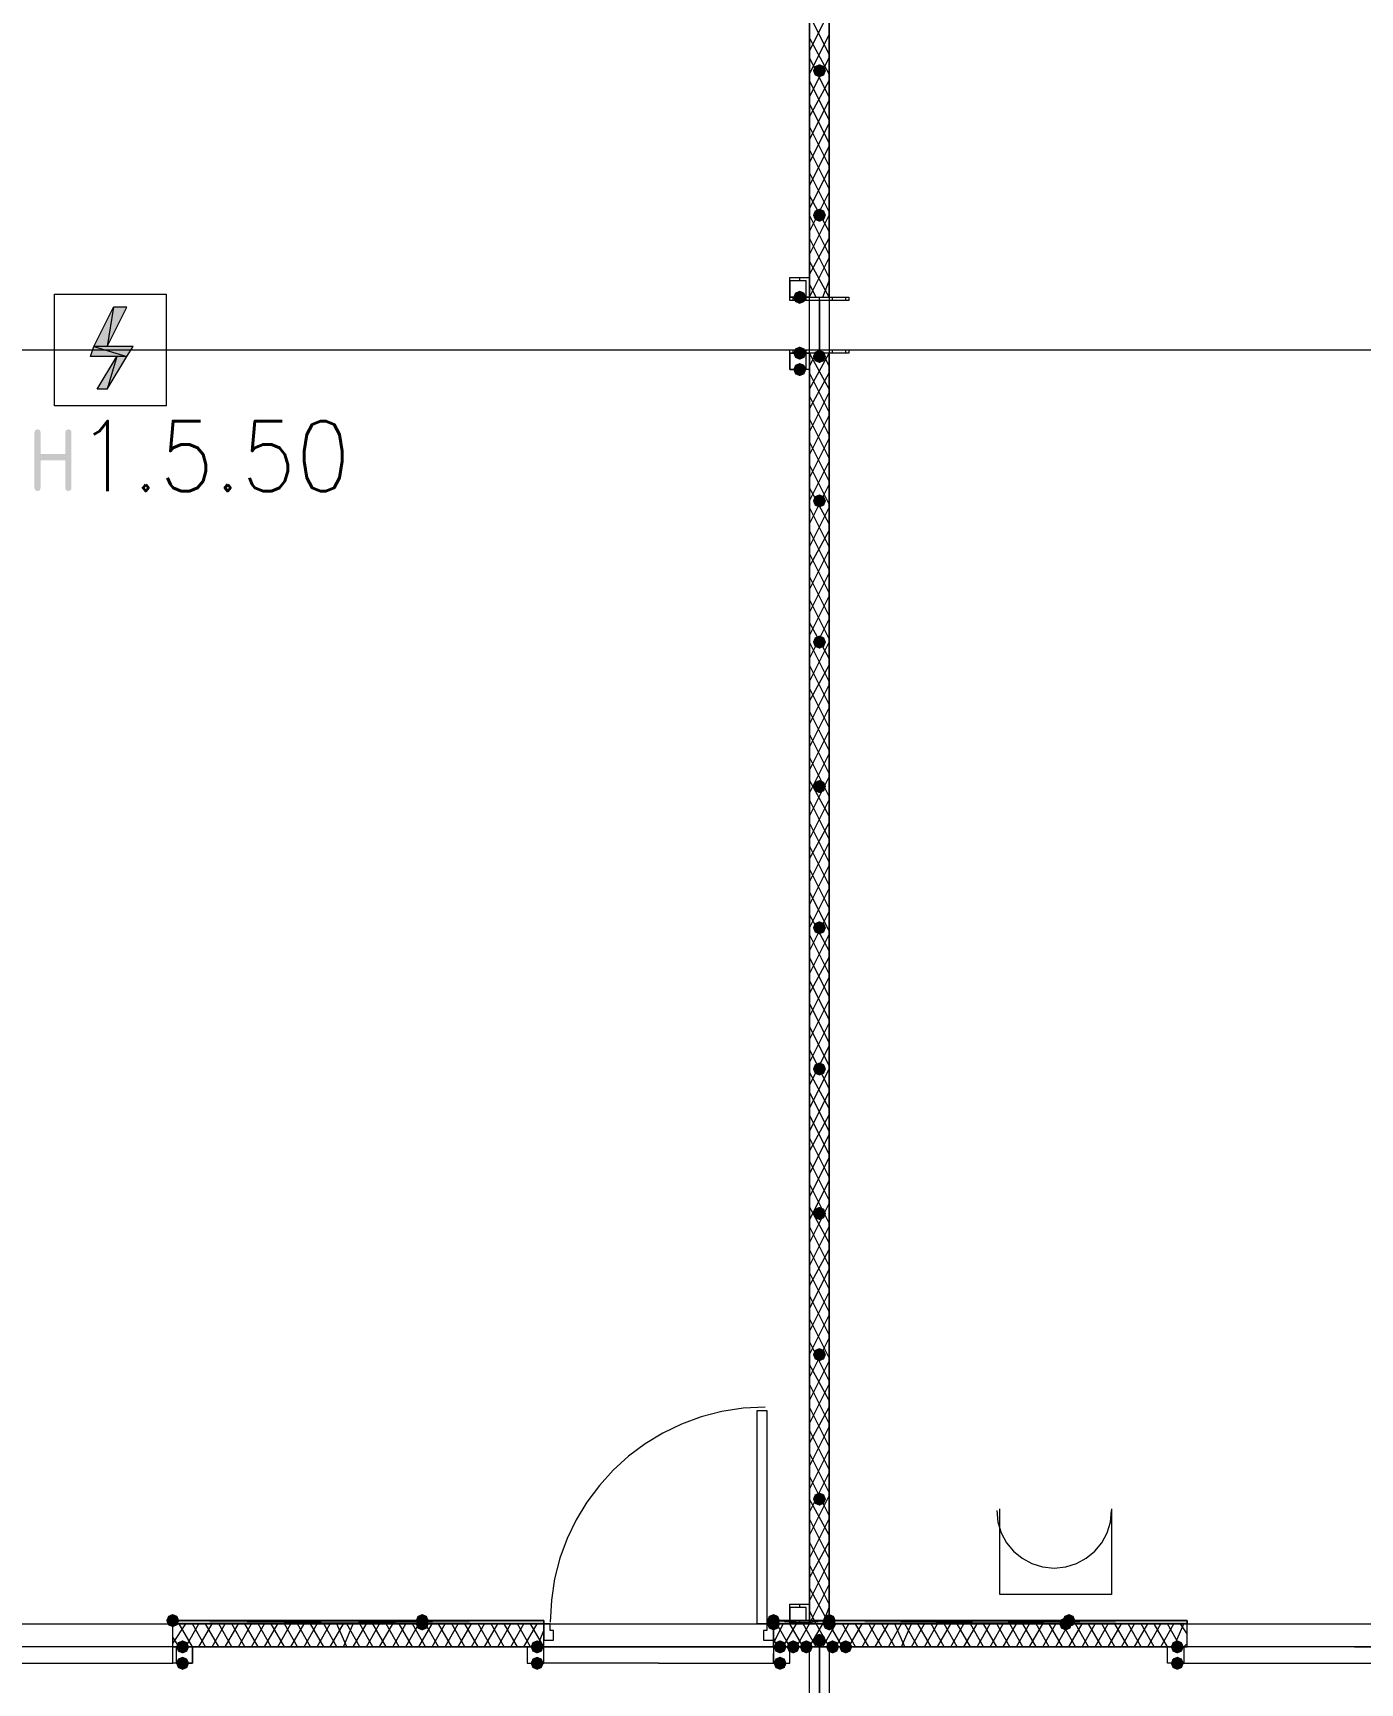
# Model space of a CAD drawing. Header units: millimetres. Extents: x 0 to 420, y 0 to 297.
# Drawn here: x 155.42 to 172.54, y 186.94 to 208.22 of the extents above; entities that cross this region are included whole.
import ezdxf

# ---------------------------------------------------------------- set-up
doc = ezdxf.new("R2010")
doc.units = ezdxf.units.MM
doc.styles.get("Standard").update_dxf_attribs({"font": 'STANDARD'})

msp = doc.modelspace()

# ---------------------------------------------------------------- hatches: boundary and pattern name
for color, points in [(7, [(165.650333, 207.729667), (165.625462, 207.669871), (165.565667, 207.645), (165.505871, 207.669871), (165.481, 207.729667), (165.505871, 207.789462), (165.565667, 207.814333), (165.625462, 207.789463)]), (7, [(165.650333, 205.867), (165.625462, 205.807204), (165.565667, 205.782333), (165.505871, 205.807204), (165.481, 205.867), (165.505871, 205.926796), (165.565667, 205.951667), (165.625462, 205.926796)]), (7, [(165.396333, 204.808667), (165.371462, 204.748871), (165.311667, 204.724), (165.251871, 204.748871), (165.227, 204.808667), (165.251871, 204.868462), (165.311667, 204.893333), (165.371462, 204.868463)]), (7, [(165.396333, 204.089), (165.371462, 204.029204), (165.311667, 204.004333), (165.251871, 204.029204), (165.227, 204.089), (165.251871, 204.148796), (165.311667, 204.173667), (165.371462, 204.148796)]), (7, [(165.650333, 204.046667), (165.625462, 203.986871), (165.565667, 203.962), (165.505871, 203.986871), (165.481, 204.046667), (165.505871, 204.106462), (165.565667, 204.131333), (165.625462, 204.106463)]), (7, [(165.396333, 203.877333), (165.371462, 203.817537), (165.311667, 203.792667), (165.251871, 203.817537), (165.227, 203.877333), (165.251871, 203.937129), (165.311667, 203.962), (165.371462, 203.937129)]), (7, [(155.442708, 202.350687), (155.442708, 203.067267), (155.452699, 203.097032), (155.482947, 203.106954), (155.512713, 203.097032), (155.522635, 203.067267), (155.522635, 202.788352), (155.840686, 202.788352), (155.840686, 203.067267), (155.850608, 203.097032), (155.880373, 203.106954), (155.910414, 203.097032), (155.920612, 203.067267), (155.920612, 202.350687), (155.910414, 202.320921), (155.880373, 202.310999), (155.850608, 202.320921), (155.840686, 202.350687), (155.840686, 202.708977), (155.522635, 202.708977), (155.522635, 202.350687), (155.512713, 202.320921), (155.482947, 202.310999), (155.452699, 202.320921)]), (7, [(165.650333, 202.184), (165.625462, 202.124204), (165.565667, 202.099333), (165.505871, 202.124204), (165.481, 202.184), (165.505871, 202.243796), (165.565667, 202.268667), (165.625462, 202.243796)]), (7, [(165.650333, 200.363667), (165.625462, 200.303871), (165.565667, 200.279), (165.505871, 200.303871), (165.481, 200.363667), (165.505871, 200.423462), (165.565667, 200.448333), (165.625462, 200.423463)]), (7, [(165.650333, 198.501), (165.625462, 198.441204), (165.565667, 198.416333), (165.505871, 198.441204), (165.481, 198.501), (165.505871, 198.560796), (165.565667, 198.585667), (165.625462, 198.560796)]), (7, [(165.650333, 196.680667), (165.625462, 196.620871), (165.565667, 196.596), (165.505871, 196.620871), (165.481, 196.680667), (165.505871, 196.740462), (165.565667, 196.765333), (165.625462, 196.740463)]), (7, [(165.650333, 194.860333), (165.625462, 194.800537), (165.565667, 194.775667), (165.505871, 194.800537), (165.481, 194.860333), (165.505871, 194.920129), (165.565667, 194.945), (165.625462, 194.920129)]), (7, [(165.650333, 192.997667), (165.625462, 192.937871), (165.565667, 192.913), (165.505871, 192.937871), (165.481, 192.997667), (165.505871, 193.057462), (165.565667, 193.082333), (165.625462, 193.057463)]), (7, [(165.650333, 191.177333), (165.625462, 191.117537), (165.565667, 191.092667), (165.505871, 191.117537), (165.481, 191.177333), (165.505871, 191.237129), (165.565667, 191.262), (165.625462, 191.237129)]), (7, [(165.650333, 189.314667), (165.625462, 189.254871), (165.565667, 189.23), (165.505871, 189.254871), (165.481, 189.314667), (165.505871, 189.374462), (165.565667, 189.399333), (165.625462, 189.374463)]), (254, [(157.310667, 187.748333), (157.285796, 187.688538), (157.226, 187.663667), (157.166204, 187.688538), (157.141333, 187.748333), (157.166204, 187.808129), (157.226, 187.833), (157.285796, 187.808129)]), (254, [(157.310667, 187.748333), (157.285796, 187.688538), (157.226, 187.663667), (157.166204, 187.688538), (157.141333, 187.748333), (157.166204, 187.808129), (157.226, 187.833), (157.285796, 187.808129)]), (254, [(160.528, 187.748333), (160.503129, 187.688538), (160.443333, 187.663667), (160.383537, 187.688538), (160.358667, 187.748333), (160.383537, 187.808129), (160.443333, 187.833), (160.503129, 187.808129)]), (254, [(160.528, 187.706), (160.503129, 187.646204), (160.443333, 187.621333), (160.383537, 187.646204), (160.358667, 187.706), (160.383537, 187.765796), (160.443333, 187.790667), (160.503129, 187.765796)]), (254, [(165.057667, 187.748333), (165.032796, 187.688538), (164.973, 187.663667), (164.913204, 187.688538), (164.888333, 187.748333), (164.913204, 187.808129), (164.973, 187.833), (165.032796, 187.808129)]), (254, [(165.057667, 187.706), (165.032796, 187.646204), (164.973, 187.621333), (164.913204, 187.646204), (164.888333, 187.706), (164.913204, 187.765796), (164.973, 187.790667), (165.032796, 187.765796)]), (254, [(165.777333, 187.748333), (165.752462, 187.688538), (165.692667, 187.663667), (165.632871, 187.688538), (165.608, 187.748333), (165.632871, 187.808129), (165.692667, 187.833), (165.752462, 187.808129)]), (254, [(165.777333, 187.748333), (165.752462, 187.688538), (165.692667, 187.663667), (165.632871, 187.688538), (165.608, 187.748333), (165.632871, 187.808129), (165.692667, 187.833), (165.752462, 187.808129)]), (254, [(165.777333, 187.706), (165.752462, 187.646204), (165.692667, 187.621333), (165.632871, 187.646204), (165.608, 187.706), (165.632871, 187.765796), (165.692667, 187.790667), (165.752462, 187.765796)]), (254, [(165.777333, 187.706), (165.752462, 187.646204), (165.692667, 187.621333), (165.632871, 187.646204), (165.608, 187.706), (165.632871, 187.765796), (165.692667, 187.790667), (165.752462, 187.765796)]), (254, [(168.825333, 187.706), (168.800462, 187.646204), (168.740667, 187.621333), (168.680871, 187.646204), (168.656, 187.706), (168.680871, 187.765796), (168.740667, 187.790667), (168.800462, 187.765796)]), (254, [(168.867667, 187.748333), (168.842796, 187.688538), (168.783, 187.663667), (168.723204, 187.688538), (168.698333, 187.748333), (168.723204, 187.808129), (168.783, 187.833), (168.842796, 187.808129)]), (7, [(157.437667, 187.409667), (157.412796, 187.349871), (157.353, 187.325), (157.293204, 187.349871), (157.268333, 187.409667), (157.293204, 187.469462), (157.353, 187.494333), (157.412796, 187.469463)]), (7, [(162.009667, 187.409667), (161.984796, 187.349871), (161.925, 187.325), (161.865204, 187.349871), (161.840333, 187.409667), (161.865204, 187.469462), (161.925, 187.494333), (161.984796, 187.469463)]), (7, [(165.142333, 187.409667), (165.117462, 187.349871), (165.057667, 187.325), (164.997871, 187.349871), (164.973, 187.409667), (164.997871, 187.469462), (165.057667, 187.494333), (165.117462, 187.469463)]), (7, [(165.311667, 187.409667), (165.286796, 187.349871), (165.227, 187.325), (165.167204, 187.349871), (165.142333, 187.409667), (165.167204, 187.469462), (165.227, 187.494333), (165.286796, 187.469463)]), (7, [(165.481, 187.409667), (165.456129, 187.349871), (165.396333, 187.325), (165.336538, 187.349871), (165.311667, 187.409667), (165.336537, 187.469462), (165.396333, 187.494333), (165.456129, 187.469463)]), (7, [(165.650333, 187.494333), (165.625462, 187.434537), (165.565667, 187.409667), (165.505871, 187.434537), (165.481, 187.494333), (165.505871, 187.554129), (165.565667, 187.579), (165.625462, 187.554129)]), (7, [(165.819667, 187.409667), (165.794796, 187.349871), (165.735, 187.325), (165.675204, 187.349871), (165.650333, 187.409667), (165.675204, 187.469462), (165.735, 187.494333), (165.794796, 187.469463)]), (7, [(165.989, 187.409667), (165.964129, 187.349871), (165.904333, 187.325), (165.844538, 187.349871), (165.819667, 187.409667), (165.844537, 187.469462), (165.904333, 187.494333), (165.964129, 187.469463)]), (7, [(170.264667, 187.409667), (170.239796, 187.349871), (170.18, 187.325), (170.120204, 187.349871), (170.095333, 187.409667), (170.120204, 187.469462), (170.18, 187.494333), (170.239796, 187.469463)]), (7, [(157.437667, 187.198), (157.412796, 187.138204), (157.353, 187.113333), (157.293204, 187.138204), (157.268333, 187.198), (157.293204, 187.257796), (157.353, 187.282667), (157.412796, 187.257796)]), (7, [(162.009667, 187.198), (161.984796, 187.138204), (161.925, 187.113333), (161.865204, 187.138204), (161.840333, 187.198), (161.865204, 187.257796), (161.925, 187.282667), (161.984796, 187.257796)]), (7, [(165.142333, 187.198), (165.117462, 187.138204), (165.057667, 187.113333), (164.997871, 187.138204), (164.973, 187.198), (164.997871, 187.257796), (165.057667, 187.282667), (165.117462, 187.257796)]), (7, [(170.264667, 187.198), (170.239796, 187.138204), (170.18, 187.113333), (170.120204, 187.138204), (170.095333, 187.198), (170.120204, 187.257796), (170.18, 187.282667), (170.239796, 187.257796)])]:
    msp.add_hatch(color=color).paths.add_polyline_path(points, flags=0)
h = msp.add_hatch(color=1)
h.paths.add_polyline_path([(156.633334, 204.681666), (156.464001, 204.681666), (156.379334, 204.173666)], flags=0)
h.paths.add_polyline_path([(156.464001, 204.681666), (156.379334, 204.173666), (156.210001, 204.173666)], flags=0)
h = msp.add_hatch(color=1)
h.paths.add_polyline_path([(156.718001, 204.173666), (156.210001, 204.173666), (156.633334, 204.046666)], flags=0)
h.paths.add_polyline_path([(156.210001, 204.173666), (156.633334, 204.046666), (156.167668, 204.046666)], flags=0)
h = msp.add_hatch(color=1)
h.paths.add_polyline_path([(156.633334, 204.046666), (156.506334, 204.046666), (156.379334, 203.623333)], flags=0)
h.paths.add_polyline_path([(156.506334, 204.046666), (156.379334, 203.623333), (156.252334, 203.623333)], flags=0)
h = msp.add_hatch(color=7)
h.paths.add_polyline_path([(162.009667, 187.748333), (157.226, 187.748333), (162.009667, 187.706)], flags=0)
h.paths.add_polyline_path([(157.226, 187.748333), (162.009667, 187.706), (157.226, 187.706)], flags=0)
h = msp.add_hatch(color=7)
h.paths.add_polyline_path([(165.692667, 187.748333), (164.973, 187.748333), (165.692667, 187.706)], flags=0)
h.paths.add_polyline_path([(164.973, 187.748333), (165.692667, 187.706), (164.973, 187.706)], flags=0)
h = msp.add_hatch(color=7)
h.paths.add_polyline_path([(170.307, 187.748333), (165.692667, 187.748333), (170.307, 187.706)], flags=0)
h.paths.add_polyline_path([(165.692667, 187.748333), (170.307, 187.706), (165.692667, 187.706)], flags=0)

# ---------------------------------------------------------------- linework, layer by layer
at = {"color": 7, "lineweight": 0}
for points in [[(165.438667, 187.706), (165.438667, 222.207667), (148.336, 222.207667), (148.336, 187.706)], [(165.692667, 187.706), (182.795333, 187.706), (182.795333, 222.207667), (165.692667, 222.207667)], [(165.692667, 204.808667), (165.692667, 221.488), (165.438667, 221.488), (165.438667, 204.808667)], [(165.438667, 204.808667), (165.184667, 204.808667), (165.184667, 205.062667), (165.438667, 205.062667)], [(165.396333, 204.808667), (165.396333, 205.020333), (165.184667, 205.020333), (165.184667, 204.808667)], [(165.946667, 204.089), (165.184667, 204.089), (165.184667, 204.131333), (165.565667, 204.131333), (165.565667, 204.766333), (165.184667, 204.766333), (165.184667, 204.808667), (165.946667, 204.808667), (165.946667, 204.766333), (165.565667, 204.766333), (165.565667, 204.131333), (165.946667, 204.131333)], [(165.438667, 203.877333), (165.184667, 203.877333), (165.184667, 204.089), (165.438667, 204.089)], [(165.396333, 203.877333), (165.396333, 204.089), (165.184667, 204.089), (165.184667, 203.877333)], [(164.888333, 190.457667), (164.888333, 187.706), (164.761333, 187.706), (164.761333, 190.457667)], [(165.438667, 187.706), (165.184667, 187.706), (165.184667, 187.96), (165.438667, 187.96)], [(165.396333, 187.748333), (165.396333, 187.917667), (165.184667, 187.917667), (165.184667, 187.748333)], [(162.009667, 187.748333), (157.226, 187.748333), (162.009667, 187.706)], [(157.226, 187.748333), (162.009667, 187.706), (157.226, 187.706)], [(162.009667, 187.748333), (162.009667, 187.706), (157.226, 187.706), (157.226, 187.748333), (162.009667, 187.748333), (157.226, 187.748333), (157.226, 187.706), (162.009667, 187.706)], [(162.136667, 187.494333), (162.136667, 187.621333), (162.094333, 187.621333), (162.094333, 187.706), (162.009667, 187.706), (162.009667, 187.494333)], [(162.009667, 187.706), (162.009667, 187.494333)], [(164.973, 187.494333), (164.973, 187.706), (164.888333, 187.706), (164.888333, 187.621333), (164.846, 187.621333), (164.846, 187.494333)], [(165.692667, 187.748333), (164.973, 187.748333), (165.692667, 187.706)], [(164.973, 187.748333), (165.692667, 187.706), (164.973, 187.706)], [(164.973, 187.706), (165.692667, 187.706), (165.692667, 187.748333), (164.973, 187.748333)], [(164.973, 187.706), (165.692667, 187.706), (165.692667, 187.748333), (164.973, 187.748333)], [(164.973, 187.706), (164.973, 187.494333)], [(170.307, 187.748333), (165.692667, 187.748333), (170.307, 187.706)], [(165.692667, 187.748333), (170.307, 187.706), (165.692667, 187.706)], [(170.307, 187.748333), (170.307, 187.706), (165.692667, 187.706), (165.692667, 187.748333), (170.307, 187.748333), (165.692667, 187.748333), (165.692667, 187.706), (170.307, 187.706)], [(148.336, 176.276), (165.438667, 176.276), (165.438667, 187.409667), (148.336, 187.409667)], [(157.226, 187.409667), (157.48, 187.409667), (157.48, 187.198), (157.226, 187.198)], [(157.268333, 187.409667), (157.268333, 187.198), (157.48, 187.198), (157.48, 187.409667)], [(161.798, 187.198), (162.009667, 187.198), (162.009667, 187.409667), (161.798, 187.409667), (161.798, 187.198), (162.009667, 187.198), (162.009667, 187.409667), (161.798, 187.409667)], [(165.946667, 186.69), (165.184667, 186.69), (165.184667, 186.732333), (165.565667, 186.732333), (165.565667, 187.409667), (165.184667, 187.409667), (165.946667, 187.409667), (165.565667, 187.409667), (165.565667, 186.732333), (165.946667, 186.732333)], [(165.692667, 187.409667), (165.692667, 176.276), (182.795333, 176.276), (182.795333, 187.409667)], [(170.053, 187.409667), (170.264667, 187.409667), (170.264667, 187.198), (170.053, 187.198), (170.053, 187.409667), (170.264667, 187.409667), (170.264667, 187.198), (170.053, 187.198)]]:
    msp.add_lwpolyline(points, close=True, dxfattribs=at)
for points in [[(165.438667, 207.983667), (165.692667, 208.491667)], [(165.692667, 207.941333), (165.438667, 208.449333)], [(165.438667, 207.687333), (165.692667, 208.195333)], [(165.692667, 207.687333), (165.438667, 208.153)], [(165.438667, 207.391), (165.692667, 207.899)], [(165.692667, 207.391), (165.438667, 207.899)], [(165.438667, 207.137), (165.692667, 207.602667)], [(165.692667, 207.094667), (165.438667, 207.602667)], [(165.438667, 206.840667), (165.692667, 207.348667)], [(165.692667, 206.798333), (165.438667, 207.306333)], [(165.438667, 206.544333), (165.692667, 207.052333)], [(165.692667, 206.502), (165.438667, 207.01)], [(165.438667, 206.248), (165.692667, 206.756)], [(165.692667, 206.205667), (165.438667, 206.713667)], [(165.438667, 205.951667), (165.692667, 206.459667)], [(165.692667, 205.909333), (165.438667, 206.417333)], [(165.438667, 205.655333), (165.692667, 206.163333)], [(165.692667, 205.655333), (165.438667, 206.121)], [(165.438667, 205.359), (165.692667, 205.867)], [(165.692667, 205.359), (165.438667, 205.867)], [(165.438667, 205.105), (165.692667, 205.570667)], [(165.692667, 205.062667), (165.438667, 205.570667)], [(165.438667, 204.808667), (165.692667, 205.316667)], [(165.692667, 204.808667), (165.438667, 205.274333)], [(165.311667, 205.020333), (165.311667, 205.062667)], [(165.523333, 204.808667), (165.438667, 204.978)], [(165.608, 204.808667), (165.692667, 205.020333)], [(155.702001, 204.850999), (157.141334, 204.850999)], [(165.227, 204.766333), (165.227, 204.808667)], [(165.396333, 204.766333), (165.396333, 204.808667)], [(165.565667, 204.089), (165.565667, 204.808667)], [(165.735, 204.766333), (165.735, 204.808667)], [(165.904333, 204.766333), (165.904333, 204.808667)], [(165.227, 204.089), (165.227, 204.131333)], [(165.396333, 204.089), (165.396333, 204.131333)], [(165.438667, 203.919667), (165.523333, 204.089)], [(165.438667, 203.623333), (165.692667, 204.089)], [(165.692667, 203.623333), (165.438667, 204.089)], [(165.692667, 187.706), (165.692667, 204.089), (165.438667, 204.089), (165.438667, 187.706)], [(165.692667, 203.919667), (165.608, 204.089)], [(165.735, 204.089), (165.735, 204.131333)], [(165.904333, 204.089), (165.904333, 204.131333)], [(165.438667, 203.369333), (165.692667, 203.835)], [(165.692667, 203.327), (165.438667, 203.835)], [(165.438667, 203.073), (165.692667, 203.581)], [(165.692667, 203.030667), (165.438667, 203.538667)], [(165.438667, 202.776667), (165.692667, 203.284667)], [(165.692667, 202.734333), (165.438667, 203.242333)], [(165.438667, 202.480333), (165.692667, 202.988333)], [(165.692667, 202.438), (165.438667, 202.946)], [(165.438667, 202.184), (165.692667, 202.692)], [(165.692667, 202.141667), (165.438667, 202.649667)], [(165.438667, 201.887667), (165.692667, 202.395667)], [(165.692667, 201.887667), (165.438667, 202.353333)], [(165.438667, 201.591333), (165.692667, 202.099333)], [(165.692667, 201.591333), (165.438667, 202.099333)], [(165.438667, 201.337333), (165.692667, 201.803)], [(165.692667, 201.295), (165.438667, 201.803)], [(165.438667, 201.041), (165.692667, 201.549)], [(165.692667, 200.998667), (165.438667, 201.506667)], [(165.438667, 200.744667), (165.692667, 201.252667)], [(165.692667, 200.702333), (165.438667, 201.210333)], [(165.438667, 200.448333), (165.692667, 200.956333)], [(165.692667, 200.406), (165.438667, 200.914)], [(165.438667, 200.152), (165.692667, 200.66)], [(165.692667, 200.152), (165.438667, 200.617667)], [(165.438667, 199.855667), (165.692667, 200.363667)], [(165.692667, 199.855667), (165.438667, 200.363667)], [(165.438667, 199.601667), (165.692667, 200.067333)], [(165.692667, 199.559333), (165.438667, 200.067333)], [(165.438667, 199.305333), (165.692667, 199.813333)], [(165.692667, 199.263), (165.438667, 199.771)], [(165.438667, 199.009), (165.692667, 199.517)], [(165.692667, 198.966667), (165.438667, 199.474667)], [(165.438667, 198.712667), (165.692667, 199.220667)], [(165.692667, 198.670333), (165.438667, 199.178333)], [(165.438667, 198.416333), (165.692667, 198.924333)], [(165.692667, 198.374), (165.438667, 198.882)], [(165.438667, 198.12), (165.692667, 198.628)], [(165.692667, 198.12), (165.438667, 198.585667)], [(165.438667, 197.823667), (165.692667, 198.331667)], [(165.692667, 197.823667), (165.438667, 198.331667)], [(165.438667, 197.569667), (165.692667, 198.035333)], [(165.692667, 197.527333), (165.438667, 198.035333)], [(165.438667, 197.273333), (165.692667, 197.781333)], [(165.692667, 197.231), (165.438667, 197.739)], [(165.438667, 196.977), (165.692667, 197.485)], [(165.692667, 196.934667), (165.438667, 197.442667)], [(165.438667, 196.680667), (165.692667, 197.188667)], [(165.692667, 196.638333), (165.438667, 197.146333)], [(165.438667, 196.384333), (165.692667, 196.892333)], [(165.692667, 196.384333), (165.438667, 196.85)], [(165.438667, 196.088), (165.692667, 196.596)], [(165.692667, 196.088), (165.438667, 196.596)], [(165.438667, 195.834), (165.692667, 196.299667)], [(165.692667, 195.791667), (165.438667, 196.299667)], [(165.438667, 195.537667), (165.692667, 196.045667)], [(165.692667, 195.495333), (165.438667, 196.003333)], [(165.438667, 195.241333), (165.692667, 195.749333)], [(165.692667, 195.199), (165.438667, 195.707)], [(165.438667, 194.945), (165.692667, 195.453)], [(165.692667, 194.902667), (165.438667, 195.410667)], [(165.438667, 194.648667), (165.692667, 195.156667)], [(165.692667, 194.606333), (165.438667, 195.114333)], [(165.438667, 194.352333), (165.692667, 194.860333)], [(165.692667, 194.352333), (165.438667, 194.818)], [(165.438667, 194.056), (165.692667, 194.564)], [(165.692667, 194.056), (165.438667, 194.564)], [(165.438667, 193.802), (165.692667, 194.267667)], [(165.692667, 193.759667), (165.438667, 194.267667)], [(165.438667, 193.505667), (165.692667, 194.013667)], [(165.692667, 193.463333), (165.438667, 193.971333)], [(165.438667, 193.209333), (165.692667, 193.717333)], [(165.692667, 193.167), (165.438667, 193.675)], [(165.438667, 192.913), (165.692667, 193.421)], [(165.692667, 192.870667), (165.438667, 193.378667)], [(165.438667, 192.616667), (165.692667, 193.124667)], [(165.692667, 192.616667), (165.438667, 193.082333)], [(165.438667, 192.320333), (165.692667, 192.828333)], [(165.692667, 192.320333), (165.438667, 192.828333)], [(165.438667, 192.066333), (165.692667, 192.532)], [(165.692667, 192.024), (165.438667, 192.532)], [(165.438667, 191.77), (165.692667, 192.278)], [(165.692667, 191.727667), (165.438667, 192.235667)], [(165.438667, 191.473667), (165.692667, 191.981667)], [(165.692667, 191.431333), (165.438667, 191.939333)], [(165.438667, 191.177333), (165.692667, 191.685333)], [(165.692667, 191.135), (165.438667, 191.643)], [(165.438667, 190.881), (165.692667, 191.389)], [(165.692667, 190.838667), (165.438667, 191.346667)], [(165.438667, 190.584667), (165.692667, 191.092667)], [(165.692667, 190.584667), (165.438667, 191.050333)], [(165.438667, 190.288333), (165.692667, 190.796333)], [(165.692667, 190.288333), (165.438667, 190.796333)], [(164.867167, 190.5), (164.583658, 190.485684), (164.30834, 190.443666), (164.042605, 190.37534), (163.787849, 190.282099), (163.545463, 190.165337), (163.316843, 190.026448), (163.103381, 189.866824), (162.906472, 189.687861), (162.727509, 189.490952), (162.567886, 189.277491), (162.428996, 189.04887), (162.312234, 188.806485), (162.218993, 188.551728), (162.150667, 188.285994), (162.108649, 188.010675), (162.094333, 187.727167)], [(165.438667, 190.034333), (165.692667, 190.5)], [(165.692667, 189.992), (165.438667, 190.5)], [(165.438667, 189.738), (165.692667, 190.246)], [(165.692667, 189.695667), (165.438667, 190.203667)], [(165.438667, 189.441667), (165.692667, 189.949667)], [(165.692667, 189.399333), (165.438667, 189.907333)], [(165.438667, 189.145333), (165.692667, 189.653333)], [(165.692667, 189.103), (165.438667, 189.611)], [(165.438667, 188.849), (165.692667, 189.357)], [(165.692667, 188.849), (165.438667, 189.314667)], [(165.438667, 188.552667), (165.692667, 189.060667)], [(165.692667, 188.552667), (165.438667, 189.060667)], [(165.438667, 188.298667), (165.692667, 188.764333)], [(165.692667, 188.256333), (165.438667, 188.764333)], [(165.438667, 188.002333), (165.692667, 188.510333)], [(165.692667, 187.96), (165.438667, 188.468)], [(165.438667, 187.706), (165.692667, 188.214)], [(165.692667, 187.706), (165.438667, 188.171667)], [(165.311667, 187.917667), (165.311667, 187.96)], [(165.523333, 187.706), (165.438667, 187.875333)], [(165.608, 187.706), (165.692667, 187.917667)], [(162.009667, 187.748333), (157.226, 187.748333), (162.009667, 187.748333), (157.226, 187.706)], [(157.226, 187.452), (157.395333, 187.706)], [(157.226, 187.409667), (157.226, 187.706)], [(157.226, 187.409667), (157.226, 187.706)], [(162.009667, 187.706), (157.226, 187.706)], [(157.48, 187.409667), (157.310667, 187.706)], [(157.395333, 187.409667), (157.564667, 187.706)], [(157.649333, 187.409667), (157.48, 187.706)], [(157.564667, 187.409667), (157.734, 187.706)], [(157.818667, 187.409667), (157.649333, 187.706)], [(157.734, 187.409667), (157.903333, 187.706)], [(157.988, 187.409667), (157.818667, 187.706)], [(157.903333, 187.409667), (158.072667, 187.706)], [(158.157333, 187.409667), (157.988, 187.706)], [(158.072667, 187.409667), (158.242, 187.706)], [(158.326667, 187.409667), (158.157333, 187.706)], [(158.242, 187.409667), (158.411333, 187.706)], [(158.496, 187.409667), (158.326667, 187.706)], [(158.411333, 187.409667), (158.580667, 187.706)], [(158.665333, 187.409667), (158.496, 187.706)], [(158.580667, 187.409667), (158.75, 187.706)], [(158.834667, 187.409667), (158.665333, 187.706)], [(158.75, 187.409667), (158.919333, 187.706)], [(159.004, 187.409667), (158.834667, 187.706)], [(158.919333, 187.409667), (159.088667, 187.706)], [(159.173333, 187.409667), (159.004, 187.706)], [(159.088667, 187.409667), (159.258, 187.706)], [(159.342667, 187.409667), (159.173333, 187.706)], [(159.258, 187.409667), (159.427333, 187.706)], [(159.469667, 187.409667), (159.342667, 187.706)], [(159.427333, 187.409667), (159.554333, 187.706)], [(159.639, 187.409667), (159.469667, 187.706)], [(159.554333, 187.409667), (159.723667, 187.706)], [(159.808333, 187.409667), (159.639, 187.706)], [(159.723667, 187.409667), (159.893, 187.706)], [(159.977667, 187.409667), (159.808333, 187.706)], [(159.893, 187.409667), (160.062333, 187.706)], [(160.147, 187.409667), (159.977667, 187.706)], [(160.062333, 187.409667), (160.231667, 187.706)], [(160.316333, 187.409667), (160.147, 187.706)], [(160.231667, 187.409667), (160.401, 187.706)], [(160.485667, 187.409667), (160.316333, 187.706)], [(160.401, 187.409667), (160.570333, 187.706)], [(160.655, 187.409667), (160.485667, 187.706)], [(160.570333, 187.409667), (160.739667, 187.706)], [(160.824333, 187.409667), (160.655, 187.706)], [(160.739667, 187.409667), (160.909, 187.706)], [(160.993667, 187.409667), (160.824333, 187.706)], [(160.909, 187.409667), (161.078333, 187.706)], [(161.163, 187.409667), (160.993667, 187.706)], [(161.078333, 187.409667), (161.247667, 187.706)], [(161.332333, 187.409667), (161.163, 187.706)], [(161.247667, 187.409667), (161.417, 187.706)], [(161.501667, 187.409667), (161.332333, 187.706)], [(161.417, 187.409667), (161.586333, 187.706)], [(161.671, 187.409667), (161.501667, 187.706)], [(161.586333, 187.409667), (161.755667, 187.706)], [(161.840333, 187.409667), (161.671, 187.706)], [(161.755667, 187.409667), (161.925, 187.706)], [(162.009667, 187.409667), (161.840333, 187.706)], [(162.009667, 187.663667), (162.009667, 187.706)], [(162.009667, 187.409667), (162.009667, 187.494333), (162.009667, 187.706)], [(165.692667, 187.706), (164.973, 187.706), (165.692667, 187.748333), (164.973, 187.748333)], [(164.973, 187.452), (165.1, 187.706)], [(164.973, 187.409667), (164.973, 187.494333), (164.973, 187.706)], [(165.438667, 187.706), (164.973, 187.706)], [(165.184667, 187.409667), (165.015333, 187.706)], [(165.1, 187.409667), (165.269333, 187.706)], [(165.354, 187.409667), (165.184667, 187.706)], [(165.269333, 187.409667), (165.438667, 187.706)], [(165.311667, 187.706), (165.311667, 187.748333)], [(165.523333, 187.409667), (165.354, 187.706)], [(165.438667, 187.409667), (165.608, 187.706)], [(165.692667, 187.409667), (165.523333, 187.706)], [(165.608, 187.409667), (165.777333, 187.706)], [(170.307, 187.748333), (165.692667, 187.748333), (170.307, 187.748333), (165.692667, 187.706)], [(165.862, 187.409667), (165.692667, 187.706)], [(170.307, 187.706), (165.692667, 187.706)], [(165.777333, 187.409667), (165.946667, 187.706)], [(166.031333, 187.409667), (165.862, 187.706)], [(165.946667, 187.409667), (166.116, 187.706)], [(166.200667, 187.409667), (166.031333, 187.706)], [(166.116, 187.409667), (166.285333, 187.706)], [(166.37, 187.409667), (166.200667, 187.706)], [(166.285333, 187.409667), (166.454667, 187.706)], [(166.539333, 187.409667), (166.37, 187.706)], [(166.454667, 187.409667), (166.624, 187.706)], [(166.666333, 187.409667), (166.539333, 187.706)], [(166.624, 187.409667), (166.751, 187.706)], [(166.835667, 187.409667), (166.666333, 187.706)], [(166.751, 187.409667), (166.920333, 187.706)], [(167.005, 187.409667), (166.835667, 187.706)], [(166.920333, 187.409667), (167.089667, 187.706)], [(167.174333, 187.409667), (167.005, 187.706)], [(167.089667, 187.409667), (167.259, 187.706)], [(167.343667, 187.409667), (167.174333, 187.706)], [(167.259, 187.409667), (167.428333, 187.706)], [(167.513, 187.409667), (167.343667, 187.706)], [(167.428333, 187.409667), (167.597667, 187.706)], [(167.682333, 187.409667), (167.513, 187.706)], [(167.597667, 187.409667), (167.767, 187.706)], [(167.851667, 187.409667), (167.682333, 187.706)], [(167.767, 187.409667), (167.936333, 187.706)], [(168.021, 187.409667), (167.851667, 187.706)], [(167.936333, 187.409667), (168.105667, 187.706)], [(168.190333, 187.409667), (168.021, 187.706)], [(168.105667, 187.409667), (168.275, 187.706)], [(168.359667, 187.409667), (168.190333, 187.706)], [(168.275, 187.409667), (168.444333, 187.706)], [(168.529, 187.409667), (168.359667, 187.706)], [(168.444333, 187.409667), (168.613667, 187.706)], [(168.698333, 187.409667), (168.529, 187.706)], [(168.613667, 187.409667), (168.783, 187.706)], [(168.867667, 187.409667), (168.698333, 187.706)], [(168.783, 187.409667), (168.952333, 187.706)], [(169.037, 187.409667), (168.867667, 187.706)], [(168.952333, 187.409667), (169.121667, 187.706)], [(169.206333, 187.409667), (169.037, 187.706)], [(169.121667, 187.409667), (169.291, 187.706)], [(169.375667, 187.409667), (169.206333, 187.706)], [(169.291, 187.409667), (169.460333, 187.706)], [(169.545, 187.409667), (169.375667, 187.706)], [(169.460333, 187.409667), (169.629667, 187.706)], [(169.714333, 187.409667), (169.545, 187.706)], [(169.629667, 187.409667), (169.799, 187.706)], [(169.883667, 187.409667), (169.714333, 187.706)], [(169.799, 187.409667), (169.968333, 187.706)], [(170.053, 187.409667), (169.883667, 187.706)], [(169.968333, 187.409667), (170.137667, 187.706)], [(170.222333, 187.409667), (170.053, 187.706)], [(170.137667, 187.409667), (170.264667, 187.706)], [(170.307, 187.579), (170.222333, 187.706)], [(170.307, 187.409667), (170.307, 187.706)], [(170.307, 187.409667), (170.307, 187.706)], [(157.310667, 187.409667), (157.226, 187.536667)], [(161.925, 187.409667), (162.009667, 187.621333)], [(162.009667, 187.409667), (162.009667, 187.494333)], [(165.015333, 187.409667), (164.973, 187.536667)], [(164.973, 187.409667), (164.973, 187.494333)], [(170.264667, 187.409667), (170.307, 187.452)], [(157.226, 187.325), (157.226, 187.409667), (155.067, 187.409667)], [(155.067, 187.198), (157.226, 187.198), (157.226, 187.325)], [(157.226, 187.409667), (162.009667, 187.409667)], [(162.009667, 187.325), (162.009667, 187.409667), (163.491333, 187.409667)], [(163.491333, 187.198), (162.009667, 187.198), (162.009667, 187.325)], [(163.491333, 187.198), (164.973, 187.198), (165.184667, 187.198), (165.184667, 187.409667), (164.973, 187.409667), (164.973, 187.198), (165.184667, 187.198), (165.184667, 187.409667), (164.973, 187.409667), (164.973, 187.198), (164.973, 187.325)], [(163.491333, 187.409667), (164.973, 187.409667), (164.973, 187.325)], [(164.973, 187.409667), (170.307, 187.409667)], [(165.565667, 186.69), (165.565667, 187.409667)], [(172.466, 187.409667), (170.264667, 187.409667), (170.264667, 187.325)], [(170.264667, 187.325), (170.264667, 187.198), (172.466, 187.198)], [(172.466, 187.409667), (174.625, 187.409667), (174.836667, 187.409667), (174.836667, 187.198), (174.625, 187.198), (174.625, 187.409667), (174.879, 187.409667), (174.879, 187.198), (174.625, 187.198), (174.625, 187.409667), (174.625, 187.325)], [(172.466, 187.198), (174.625, 187.198), (174.625, 187.325)]]:
    msp.add_lwpolyline(points, dxfattribs=at)
at = {"color": 1, "lineweight": 0}
for points in [[(157.141334, 203.411666), (155.702001, 203.411666), (155.702001, 204.850999), (157.141334, 204.850999)], [(156.464001, 204.681666), (156.379334, 204.173666), (156.210001, 204.173666)], [(156.633334, 204.681666), (156.464001, 204.681666), (156.379334, 204.173666)], [(156.210001, 204.173666), (156.633334, 204.046666), (156.167668, 204.046666)], [(156.718001, 204.173666), (156.210001, 204.173666), (156.633334, 204.046666)], [(156.506334, 204.046666), (156.379334, 203.623333), (156.252334, 203.623333)], [(156.633334, 204.046666), (156.506334, 204.046666), (156.379334, 203.623333)]]:
    msp.add_lwpolyline(points, close=True, dxfattribs=at)
msp.add_lwpolyline([(139.488334, 204.131333), (226.610334, 204.131333)], dxfattribs=at)
at = {"color": 6, "lineweight": 0}
for points in [[(167.851667, 189.166288), (167.866758, 189.017018), (167.90995, 188.877991), (167.978267, 188.752185), (168.068731, 188.642577), (168.178363, 188.552145), (168.304188, 188.483864), (168.443226, 188.440712), (168.5925, 188.425667), (168.741774, 188.440712), (168.880812, 188.483864), (169.006637, 188.552145), (169.116269, 188.642577), (169.206733, 188.752185), (169.27505, 188.877991), (169.318242, 189.017018), (169.333333, 189.166288)], [(169.333333, 189.187667), (169.333333, 188.087), (167.894, 188.087), (167.894, 189.187667)]]:
    msp.add_lwpolyline(points, dxfattribs=at)

# ---------------------------------------------------------------- texts
at = {"color": 7, "insert": (155.998333, 203.212572), "char_height": 0.90157, "width": 2.90505889, "attachment_point": 1}
msp.add_mtext('1.5.50', dxfattribs=at)

doc.saveas('drawing.dxf')
